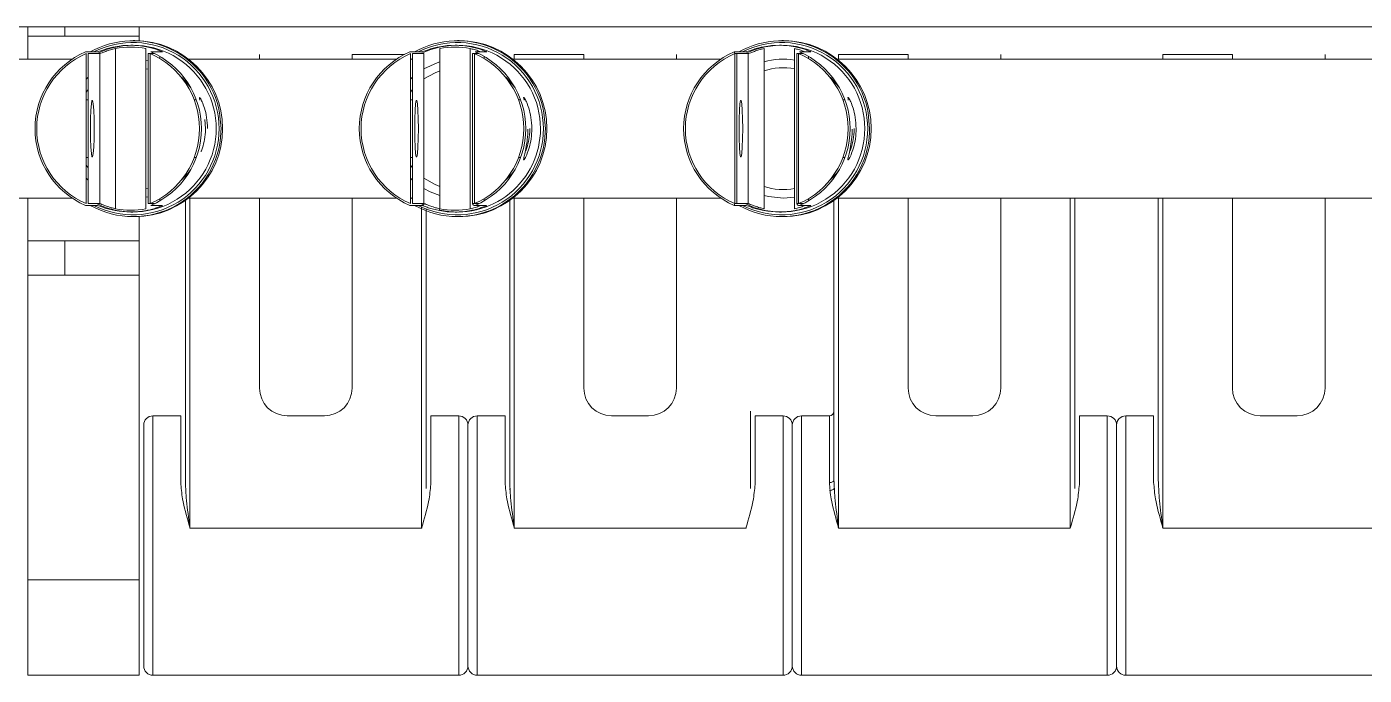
# Model space of a CAD drawing. Header units: millimetres. Extents: x 119 to 316, y 482 to 761.
# Drawn here: x 138.44 to 145.66, y 518.52 to 522.02 of the extents above; entities that cross this region are included whole.
import ezdxf

# ---------------------------------------------------------------- set-up
doc = ezdxf.new("R2010")
doc.units = ezdxf.units.MM

msp = doc.modelspace()

# ---------------------------------------------------------------- linework, layer by layer
at = {"color": 7, "linetype": 'Continuous', "lineweight": 15}
for p, q in [((138.2006, 522.0241), (151.4969, 522.0241)), ((138.4506, 522.0241), (138.4506, 521.9741)), ((139.0506, 521.9741), (138.4506, 521.9741)), ((138.4506, 521.9741), (138.4506, 521.8491)), ((138.6506, 522.0241), (138.6506, 521.9741)), ((139.0506, 522.0241), (139.0506, 521.9741)), ((139.0506, 521.9741), (139.0506, 521.9485)), ((138.7624, 521.8881), (138.8243, 521.8881)), ((138.9232, 521.9063), (138.9232, 521.0419)), ((139.0178, 521.9241), (139.0062, 521.9241)), ((139.0275, 521.9491), (139.0191, 521.9491)), ((139.0879, 521.0419), (139.0879, 521.9063)), ((139.1764, 521.8881), (139.1145, 521.8881)), ((140.5124, 521.8881), (140.5743, 521.8881)), ((140.6732, 521.9063), (140.6732, 521.0419)), ((140.7678, 521.9241), (140.7562, 521.9241)), ((140.7775, 521.9491), (140.7691, 521.9491)), ((140.8379, 521.0419), (140.8379, 521.9063)), ((140.9264, 521.8881), (140.8645, 521.8881)), ((142.2624, 521.8881), (142.3243, 521.8881)), ((142.4232, 521.9063), (142.4232, 521.0419)), ((142.5178, 521.9241), (142.5062, 521.9241)), ((142.5275, 521.9491), (142.5191, 521.9491)), ((142.5879, 521.0419), (142.5879, 521.9063)), ((142.6764, 521.8881), (142.6145, 521.8881)), ((138.6902, 521.8491), (137.5684, 521.8491)), ((138.7656, 521.0693), (138.7656, 521.8789)), ((138.8382, 521.8789), (138.7763, 521.8789)), ((138.7763, 521.8789), (138.7763, 521.0693)), ((138.8382, 521.0693), (138.8382, 521.8789)), ((139.1006, 521.842), (139.0879, 521.8443)), ((139.1006, 521.0693), (139.1006, 521.8789)), ((139.1006, 521.8789), (139.1346, 521.8789)), ((139.1099, 521.8789), (139.1099, 521.0693)), ((139.1625, 521.864), (139.1625, 521.8521)), ((140.4402, 521.8491), (139.3184, 521.8491)), ((139.7006, 521.8491), (139.7006, 521.8741)), ((140.4827, 521.8741), (140.2006, 521.8741)), ((140.2006, 521.8741), (140.2006, 521.8491)), ((140.5156, 521.0693), (140.5156, 521.8789)), ((140.5263, 521.8534), (140.5156, 521.8464)), ((140.5882, 521.8789), (140.5263, 521.8789)), ((140.5263, 521.8789), (140.5263, 521.0693)), ((140.5882, 521.0693), (140.5882, 521.8789)), ((140.8506, 521.0693), (140.8506, 521.8789)), ((140.8506, 521.8789), (140.8846, 521.8789)), ((140.8599, 521.8789), (140.8599, 521.0693)), ((140.9127, 521.852), (140.9127, 521.8639)), ((142.1902, 521.8491), (141.0684, 521.8491)), ((141.4506, 521.8741), (141.0756, 521.8741)), ((141.0756, 521.8741), (141.0756, 521.8491)), ((141.4506, 521.8491), (141.4506, 521.8741)), ((141.9506, 521.8741), (141.9506, 521.8491)), ((142.2656, 521.0693), (142.2656, 521.8789)), ((142.2763, 521.8789), (142.2656, 521.8789)), ((142.2763, 521.8789), (142.2763, 521.0693)), ((142.3382, 521.8789), (142.2763, 521.8789)), ((142.3382, 521.0693), (142.3382, 521.8789)), ((142.6006, 521.0693), (142.6006, 521.8789)), ((142.6006, 521.8789), (142.6346, 521.8789)), ((142.6099, 521.8789), (142.6099, 521.0693)), ((142.6627, 521.852), (142.6627, 521.8639)), ((148.6361, 521.8491), (142.8184, 521.8491)), ((143.2006, 521.8741), (142.8256, 521.8741)), ((142.8256, 521.8741), (142.8256, 521.8491)), ((143.2006, 521.8491), (143.2006, 521.8741)), ((143.7006, 521.8741), (143.7006, 521.8491)), ((144.9506, 521.8741), (144.5756, 521.8741)), ((144.5756, 521.8741), (144.5756, 521.8491)), ((144.9506, 521.8491), (144.9506, 521.8741)), ((145.4506, 521.8741), (145.4506, 521.8491)), ((139.1006, 521.7947), (139.0879, 521.7973)), ((138.7763, 521.6847), (138.7656, 521.6713)), ((140.5263, 521.6847), (140.5156, 521.6713)), ((138.7763, 521.6291), (138.7656, 521.6291)), ((139.36, 521.6291), (139.3487, 521.6291)), ((140.5263, 521.6291), (140.5156, 521.6291)), ((141.11, 521.6291), (141.0987, 521.6291)), ((142.86, 521.6291), (142.8487, 521.6291)), ((139.4095, 521.4741), (139.4058, 521.5232)), ((138.7656, 521.3191), (138.7763, 521.3191)), ((139.3487, 521.3191), (139.36, 521.3191)), ((140.5156, 521.3191), (140.5263, 521.3191)), ((141.0987, 521.3191), (141.11, 521.3191)), ((142.8487, 521.3191), (142.86, 521.3191)), ((138.7656, 521.2769), (138.7763, 521.2634)), ((140.5156, 521.2769), (140.5263, 521.2634)), ((138.7656, 521.2068), (138.7763, 521.1967)), ((140.5156, 521.2068), (140.5263, 521.1967)), ((137.5684, 521.0991), (138.6902, 521.0991)), ((138.4506, 521.0991), (138.4506, 520.8682)), ((139.0879, 521.1508), (139.1006, 521.1535)), ((139.0879, 521.1039), (139.1006, 521.1062)), ((139.1625, 521.0961), (139.1625, 521.0841)), ((139.3184, 521.0991), (140.4402, 521.0991)), ((139.7006, 520.0741), (139.7006, 521.0991)), ((140.2006, 521.0991), (140.2006, 520.0741)), ((140.5156, 521.1017), (140.5263, 521.0947)), ((140.9127, 521.0842), (140.9127, 521.0962)), ((141.0684, 521.0991), (142.1902, 521.0991)), ((141.4506, 520.0741), (141.4506, 521.0991)), ((141.9506, 521.0991), (141.9506, 520.0741)), ((142.5281, 521.0991), (142.5879, 521.1039)), ((142.6627, 521.0842), (142.6627, 521.0962)), ((142.8184, 521.0991), (148.6361, 521.0991)), ((143.2006, 520.0741), (143.2006, 521.0991)), ((143.7006, 521.0991), (143.7006, 520.0741)), ((144.0756, 519.3174), (144.0756, 521.0991)), ((144.1006, 521.0991), (144.1006, 519.5763)), ((144.5506, 519.5763), (144.5506, 521.0991)), ((144.9506, 520.0741), (144.9506, 521.0991)), ((145.4506, 521.0991), (145.4506, 520.0741)), ((138.8243, 521.0601), (138.7624, 521.0601)), ((138.7763, 521.0693), (138.8382, 521.0693)), ((139.0062, 521.0241), (139.0178, 521.0241)), ((139.1346, 521.0693), (139.1006, 521.0693)), ((139.1145, 521.0601), (139.1764, 521.0601)), ((139.3006, 519.5763), (139.3006, 521.0859)), ((140.5743, 521.0601), (140.5124, 521.0601)), ((140.5263, 521.0693), (140.5882, 521.0693)), ((140.5716, 521.0693), (140.5857, 521.0627)), ((140.5756, 519.3174), (140.5756, 521.0511)), ((140.6006, 521.0406), (140.6006, 519.5763)), ((140.7562, 521.0241), (140.7678, 521.0241)), ((140.8606, 521.0593), (140.9225, 521.0593)), ((140.8645, 521.0601), (140.9264, 521.0601)), ((141.0506, 519.5763), (141.0506, 521.0859)), ((142.3243, 521.0601), (142.2624, 521.0601)), ((142.2656, 521.0693), (142.2763, 521.0693)), ((142.2763, 521.0693), (142.3382, 521.0693)), ((142.5062, 521.0241), (142.5178, 521.0241)), ((142.6106, 521.0593), (142.6725, 521.0593)), ((142.6145, 521.0601), (142.6764, 521.0601)), ((142.8006, 519.5763), (142.8006, 521.0859)), ((139.0191, 520.9991), (139.0275, 520.9991)), ((139.0506, 520.9997), (139.0506, 520.8682)), ((140.7691, 520.9991), (140.7775, 520.9991)), ((142.5191, 520.9991), (142.5275, 520.9991)), ((139.0506, 520.8682), (138.4506, 520.8682)), ((138.4506, 520.8682), (138.4506, 520.6834)), ((138.6506, 520.8682), (138.6506, 520.6834)), ((139.0506, 520.8682), (139.0506, 520.6834)), ((138.4506, 520.6834), (138.4506, 519.0393)), ((139.0506, 520.6834), (138.4506, 520.6834)), ((139.0506, 520.6834), (139.0506, 519.0393)), ((142.3506, 519.9491), (142.3506, 519.5323)), ((139.0756, 519.2241), (139.0756, 519.8741)), ((139.2756, 519.9241), (139.1256, 519.9241)), ((139.2756, 519.5642), (139.2756, 519.9241)), ((140.0506, 519.9241), (139.8506, 519.9241)), ((140.7756, 519.9241), (140.6256, 519.9241)), ((140.6256, 519.9241), (140.6256, 519.5642)), ((140.8256, 519.8741), (140.8256, 519.2241)), ((141.0256, 519.9241), (140.8756, 519.9241)), ((141.0256, 519.5642), (141.0256, 519.9241)), ((141.8006, 519.9241), (141.6006, 519.9241)), ((142.5256, 519.9241), (142.3756, 519.9241)), ((142.3756, 519.9241), (142.3756, 519.5642)), ((142.5756, 519.8741), (142.5756, 519.2241)), ((142.7756, 519.9241), (142.6256, 519.9241)), ((143.5506, 519.9241), (143.3506, 519.9241)), ((144.2756, 519.9241), (144.1256, 519.9241)), ((144.1256, 519.9241), (144.1256, 519.5642)), ((144.3256, 519.8741), (144.3256, 519.2241)), ((144.5256, 519.9241), (144.3756, 519.9241)), ((144.5256, 519.5642), (144.5256, 519.9241)), ((145.3006, 519.9241), (145.1006, 519.9241)), ((140.6006, 519.5763), (140.6006, 519.5323)), ((142.3506, 519.5323), (142.3506, 519.5763)), ((144.1006, 519.5763), (144.1006, 519.5323)), ((141.0507, 519.5241), (141.0506, 519.5323)), ((139.3256, 519.3174), (140.5756, 519.3174)), ((141.0756, 519.3174), (142.3256, 519.3174)), ((142.8256, 519.3174), (144.0756, 519.3174)), ((144.5756, 519.3174), (145.8256, 519.3174)), ((139.0756, 518.5741), (139.0756, 519.2241)), ((140.8256, 519.2241), (140.8256, 518.5741)), ((142.5756, 519.2241), (142.5756, 518.5741)), ((144.3256, 519.2241), (144.3256, 518.5741)), ((138.4506, 519.0393), (138.4506, 518.5241)), ((139.0506, 519.0393), (138.4506, 519.0393)), ((139.0506, 519.0393), (139.0506, 518.5241)), ((138.4506, 518.5241), (139.0506, 518.5241)), ((139.1256, 518.5241), (140.7756, 518.5241)), ((140.8756, 518.5241), (142.5256, 518.5241)), ((142.6256, 518.5241), (144.2756, 518.5241)), ((144.3756, 518.5241), (146.0256, 518.5241))]:
    msp.add_line(p, q, dxfattribs=at)
at = {"color": 8, "linetype": 'Continuous', "lineweight": 15}
for p, q in [((140.9125, 521.864), (140.9125, 521.8521)), ((142.6625, 521.864), (142.6625, 521.8521)), ((139.3256, 521.0991), (139.3256, 519.3174)), ((140.9125, 521.0961), (140.9125, 521.0841)), ((141.0756, 521.0991), (141.0756, 519.3174)), ((142.6625, 521.0961), (142.6625, 521.0841)), ((142.8256, 521.0991), (142.8256, 519.3174)), ((144.5756, 521.0991), (144.5756, 519.3174)), ((140.8846, 521.0693), (140.8506, 521.0693)), ((142.6346, 521.0693), (142.6006, 521.0693)), ((139.1256, 519.9241), (139.1256, 519.2241)), ((140.7756, 519.2241), (140.7756, 519.9241)), ((140.8756, 519.9241), (140.8756, 519.2241)), ((142.5256, 519.2241), (142.5256, 519.9241)), ((142.6256, 519.9241), (142.6256, 519.2241)), ((142.7756, 519.5642), (142.7756, 519.9241)), ((144.2756, 519.2241), (144.2756, 519.9241)), ((144.3756, 519.9241), (144.3756, 519.2241)), ((139.1256, 519.2241), (139.1256, 518.5241)), ((140.7756, 518.5241), (140.7756, 519.2241)), ((140.8756, 519.2241), (140.8756, 518.5241)), ((142.5256, 518.5241), (142.5256, 519.2241)), ((142.6256, 519.2241), (142.6256, 518.5241)), ((144.2756, 518.5241), (144.2756, 519.2241)), ((144.3756, 519.2241), (144.3756, 518.5241))]:
    msp.add_line(p, q, dxfattribs=at)
at = {"color": 7, "linetype": 'Continuous', "lineweight": 15, "flags": 128}
for points in [[(140.6732, 521.834), (140.6586, 521.8295), (140.5882, 521.7972)], [(138.7763, 521.7514), (138.7708, 521.7463), (138.7656, 521.7414)], [(139.3267, 521.7001), (139.2855, 521.7463), (139.2749, 521.756)], [(140.5263, 521.7514), (140.5208, 521.7463), (140.5156, 521.7414)], [(140.6732, 521.7856), (140.6482, 521.7759), (140.5882, 521.7422)], [(141.0767, 521.7001), (141.0355, 521.7463), (141.0249, 521.756)], [(142.8267, 521.7001), (142.7855, 521.7463), (142.7749, 521.756)], [(138.7882, 521.4741), (138.7888, 521.5271), (138.7905, 521.5737), (138.7932, 521.6083), (138.7965, 521.6267), (138.7999, 521.6267), (138.8032, 521.6083), (138.8059, 521.5737), (138.8076, 521.5271), (138.8082, 521.4741), (138.8076, 521.4211), (138.8059, 521.3745), (138.8032, 521.3398), (138.7999, 521.3214), (138.7965, 521.3214), (138.7932, 521.3398), (138.7905, 521.3745), (138.7888, 521.4211), (138.7882, 521.4741)], [(140.5382, 521.4741), (140.5388, 521.5271), (140.5405, 521.5737), (140.5432, 521.6083), (140.5465, 521.6267), (140.5499, 521.6267), (140.5532, 521.6083), (140.5559, 521.5737), (140.5576, 521.5271), (140.5582, 521.4741), (140.5576, 521.4211), (140.5559, 521.3745), (140.5532, 521.3398), (140.5499, 521.3214), (140.5465, 521.3214), (140.5432, 521.3398), (140.5405, 521.3745), (140.5388, 521.4211), (140.5382, 521.4741)], [(142.2882, 521.4741), (142.2888, 521.5271), (142.2905, 521.5737), (142.2932, 521.6083), (142.2965, 521.6267), (142.2999, 521.6267), (142.3032, 521.6083), (142.3059, 521.5737), (142.3076, 521.5271), (142.3082, 521.4741), (142.3076, 521.4211), (142.3059, 521.3745), (142.3032, 521.3398), (142.2999, 521.3214), (142.2965, 521.3214), (142.2932, 521.3398), (142.2905, 521.3745), (142.2888, 521.4211), (142.2882, 521.4741)], [(139.2749, 521.1922), (139.3133, 521.2313), (139.3256, 521.2466)], [(141.0249, 521.1922), (141.0633, 521.2313), (141.0767, 521.2481)], [(142.7749, 521.1922), (142.8133, 521.2313), (142.8267, 521.2481)], [(140.5882, 521.206), (140.6482, 521.1722), (140.6732, 521.1626)], [(140.5882, 521.151), (140.621, 521.1337), (140.6732, 521.1141)], [(142.4232, 521.1141), (142.4477, 521.1079), (142.5281, 521.0991)], [(140.9225, 521.0593), (140.9241, 521.0594), (140.9264, 521.0601)], [(142.6725, 521.0593), (142.6741, 521.0594), (142.6764, 521.0601)], [(142.7756, 519.5642), (142.7805, 519.5644), (142.7852, 519.5651), (142.7895, 519.5662), (142.7933, 519.5677), (142.7964, 519.5695), (142.7987, 519.5716), (142.8002, 519.5739), (142.8006, 519.5763)], [(142.7756, 519.5216), (142.7805, 519.5218), (142.7852, 519.5224), (142.7895, 519.5234), (142.7933, 519.5247), (142.7964, 519.5264), (142.7987, 519.5282), (142.8002, 519.5302), (142.8006, 519.5323)]]:
    msp.add_lwpolyline(points, dxfattribs=at)
at = {"color": 8, "linetype": 'Continuous', "lineweight": 15, "flags": 128}
for points in [[(139.4853, 521.5599), (139.4931, 521.4741), (139.4927, 521.4555)], [(141.2353, 521.5599), (141.2431, 521.4741), (141.2427, 521.4555)], [(142.9853, 521.5599), (142.9931, 521.4741), (142.9927, 521.4555)]]:
    msp.add_lwpolyline(points, dxfattribs=at)
at = {"color": 7, "linetype": 'Continuous', "lineweight": 15}
for centre, radius, start, end in [((138.9396, 521.4741), 0.4503, 113.17699, 246.82301), ((139.019, 521.475), 0.4739, 10.31445, 119.36203), ((139.0184, 521.4749), 0.464, 359.89341, 117.09287), ((139.0177, 521.4748), 0.4491, 359.90757, 115.01997), ((139.0062, 521.4759), 0.4481, 79.17074, 100.82926), ((139.0055, 521.4759), 0.4382, 79.17075, 100.82925), ((139.0267, 521.4741), 0.475, 270.09632, 89.90368), ((138.9372, 521.4741), 0.4503, 293.17687, 66.82313), ((140.6896, 521.4741), 0.4503, 113.17699, 246.82301), ((140.769, 521.475), 0.4739, 10.31487, 119.36171), ((140.7684, 521.4749), 0.464, 359.89369, 117.09271), ((140.7677, 521.4748), 0.4491, 359.90705, 115.89255), ((140.7562, 521.4759), 0.4482, 79.17087, 100.82913), ((140.7555, 521.4759), 0.4382, 79.17075, 100.82925), ((140.7767, 521.4741), 0.475, 270.09632, 89.90368), ((140.6872, 521.4741), 0.4503, 293.17667, 66.82333), ((142.4396, 521.4741), 0.4503, 113.17699, 246.82301), ((142.3003, 521.8964), 0.0388, 192.33272, 206.77929), ((142.519, 521.475), 0.4739, 10.31452, 119.36196), ((142.5184, 521.4749), 0.464, 359.89357, 117.09271), ((142.5177, 521.4748), 0.4491, 359.90705, 115.89255), ((142.5062, 521.4759), 0.4481, 79.17074, 100.82926), ((142.5267, 521.4741), 0.475, 270.09626, 89.90374), ((142.4372, 521.4741), 0.4503, 293.17667, 66.82333), ((138.9389, 521.4741), 0.4403, 113.17669, 246.82331), ((138.9366, 521.4741), 0.4403, 293.17703, 66.82297), ((140.6889, 521.4741), 0.4403, 113.17682, 246.82318), ((140.6866, 521.4741), 0.4403, 293.17703, 66.82297), ((142.4389, 521.4741), 0.4403, 113.17682, 246.82318), ((142.5281, 521.4756), 0.3735, 80.79513, 106.31486), ((142.4366, 521.4741), 0.4403, 293.17703, 66.82297), ((142.5281, 521.4754), 0.3274, 79.48669, 108.68866), ((139.0191, 521.4732), 0.474, 240.63153, 357.8663), ((139.0184, 521.4733), 0.4641, 242.92248, 0.09124), ((139.0177, 521.4734), 0.4491, 244.10751, 0.09289), ((140.7691, 521.4732), 0.474, 240.63138, 357.86646), ((140.7684, 521.4733), 0.4641, 242.9226, 0.091), ((140.7675, 521.4735), 0.4493, 257.72623, 0.07508), ((142.5191, 521.4732), 0.474, 240.63137, 357.86657), ((142.5184, 521.4733), 0.4641, 242.92265, 0.09107), ((142.5177, 521.4734), 0.4491, 244.10745, 0.09295), ((142.5281, 521.4728), 0.3274, 251.31133, 280.51332), ((139.0062, 521.4722), 0.4481, 259.17071, 280.82929), ((139.0055, 521.4723), 0.4382, 259.17074, 280.82926), ((140.5782, 521.0693), 0.00998, 246.93127, 0.09901), ((140.7102, 521.0323), 0.0382, 165.44675, 180.32004), ((140.7562, 521.4722), 0.4482, 259.17084, 280.82916), ((140.7555, 521.4723), 0.4382, 259.17074, 280.82926), ((140.8606, 521.0693), 0.00998, 179.90735, 293.06237), ((142.3003, 521.0518), 0.0388, 153.22053, 167.66737), ((142.5062, 521.4722), 0.4481, 259.17071, 280.82929), ((142.6106, 521.0693), 0.00998, 179.91027, 293.05945), ((139.8506, 520.0741), 0.15, 180, 270), ((140.0506, 520.0741), 0.15, 270, 0), ((141.6006, 520.0741), 0.15, 180, 270), ((141.8006, 520.0741), 0.15, 270, 0), ((143.3506, 520.0741), 0.15, 180, 270), ((143.5506, 520.0741), 0.15, 270, 0), ((145.1006, 520.0741), 0.15, 180, 270), ((145.3006, 520.0741), 0.15, 270, 0), ((142.7756, 519.9491), 0.025, 270, 0), ((139.1256, 519.8741), 0.05, 90, 180), ((140.7756, 519.8741), 0.05, 0, 90), ((140.8756, 519.8741), 0.05, 90, 180), ((142.5256, 519.8741), 0.05, 0, 90), ((142.6256, 519.8741), 0.05, 90, 180), ((144.2756, 519.8741), 0.05, 0, 90), ((144.3756, 519.8741), 0.05, 90, 180), ((139.1256, 518.5741), 0.05, 180, 270), ((140.7756, 518.5741), 0.05, 270, 0), ((140.8756, 518.5741), 0.05, 180, 270), ((142.5256, 518.5741), 0.05, 270, 0), ((142.6256, 518.5741), 0.05, 180, 270), ((144.2756, 518.5741), 0.05, 270, 0), ((144.3756, 518.5741), 0.05, 180, 270)]:
    msp.add_arc(centre, radius, start, end, dxfattribs=at)
for points, knots in [([(138.8243, 521.8881), (138.8258, 521.8884), (138.8288, 521.8892), (138.8442, 521.8948), (138.8664, 521.9023), (138.8935, 521.9102), (138.913, 521.9142), (138.922, 521.9161)], [0, 0, 0, 0, 0.194109, 0.387864, 0.591522, 0.812507, 1, 1, 1, 1]), ([(138.9232, 521.9063), (138.9139, 521.9041), (138.8954, 521.8996), (138.8703, 521.8911), (138.8507, 521.8835), (138.8405, 521.8794), (138.8388, 521.879), (138.8382, 521.8789)], [0, 0, 0, 0, 0.220807, 0.441319, 0.668034, 0.888252, 1, 1, 1, 1]), ([(139.0904, 521.9161), (139.101, 521.9138), (139.1223, 521.9092), (139.1494, 521.9004), (139.1687, 521.8926), (139.1767, 521.8885), (139.1765, 521.8882), (139.1764, 521.8881)], [0, 0, 0, 0, 0.225762, 0.451388, 0.679642, 0.897417, 1, 1, 1, 1]), ([(140.5743, 521.8881), (140.5758, 521.8884), (140.5788, 521.8892), (140.5942, 521.8948), (140.6164, 521.9023), (140.6435, 521.9102), (140.663, 521.9142), (140.672, 521.9161)], [0, 0, 0, 0, 0.1941098, 0.3878711, 0.5915298, 0.8125066, 1, 1, 1, 1]), ([(140.8949, 521.8881), (140.8913, 521.8896), (140.8821, 521.8937), (140.8619, 521.9006), (140.8453, 521.9045), (140.8379, 521.9063)], [0, 0, 0, 0, 0.254354, 0.666985, 1, 1, 1, 1]), ([(140.8404, 521.9161), (140.851, 521.9138), (140.8723, 521.9092), (140.8994, 521.9004), (140.9187, 521.8926), (140.9267, 521.8885), (140.9265, 521.8882), (140.9264, 521.8881)], [0, 0, 0, 0, 0.225755, 0.451383, 0.679639, 0.897416, 1, 1, 1, 1]), ([(142.3243, 521.8881), (142.3258, 521.8884), (142.3288, 521.8892), (142.3442, 521.8948), (142.3664, 521.9023), (142.3935, 521.9102), (142.413, 521.9142), (142.422, 521.9161)], [0, 0, 0, 0, 0.194108, 0.387867, 0.591524, 0.812499, 1, 1, 1, 1]), ([(142.4232, 521.9063), (142.4139, 521.9041), (142.3954, 521.8996), (142.3703, 521.8911), (142.3507, 521.8835), (142.3405, 521.8794), (142.3388, 521.879), (142.3382, 521.8789)], [0, 0, 0, 0, 0.220797, 0.441319, 0.668028, 0.888252, 1, 1, 1, 1]), ([(142.6449, 521.8881), (142.6413, 521.8896), (142.6321, 521.8937), (142.6119, 521.9006), (142.5953, 521.9045), (142.5879, 521.9063)], [0, 0, 0, 0, 0.254354, 0.666985, 1, 1, 1, 1]), ([(142.5904, 521.9161), (142.601, 521.9138), (142.6223, 521.9092), (142.6494, 521.9004), (142.6687, 521.8926), (142.6767, 521.8885), (142.6765, 521.8882), (142.6764, 521.8881)], [0, 0, 0, 0, 0.225764, 0.4513837, 0.679639, 0.8974157, 1, 1, 1, 1]), ([(139.378, 521.6281), (139.3768, 521.6342), (139.3745, 521.646), (139.3801, 521.6406), (139.3911, 521.6203), (139.4045, 521.585), (139.4171, 521.5349), (139.4191, 521.4949), (139.4201, 521.4741)], [0, 0, 0, 0, 0.170623, 0.327203, 0.479085, 0.640734, 0.813913, 1, 1, 1, 1]), ([(141.128, 521.6281), (141.1268, 521.6342), (141.1245, 521.646), (141.1301, 521.6406), (141.1411, 521.6203), (141.1545, 521.585), (141.1671, 521.5349), (141.1691, 521.4949), (141.1701, 521.4741)], [0, 0, 0, 0, 0.170623, 0.327203, 0.479085, 0.640735, 0.813913, 1, 1, 1, 1]), ([(142.878, 521.6281), (142.8768, 521.6342), (142.8745, 521.646), (142.8801, 521.6406), (142.8911, 521.6203), (142.9045, 521.585), (142.9171, 521.5349), (142.9191, 521.4949), (142.9201, 521.4741)], [0, 0, 0, 0, 0.170623, 0.327204, 0.479085, 0.640734, 0.813913, 1, 1, 1, 1]), ([(139.3847, 521.3501), (139.3876, 521.3567), (139.3949, 521.3737), (139.4055, 521.415), (139.4093, 521.4523), (139.4094, 521.472), (139.4095, 521.4741)], [0, 0, 0, 0, 0.231268, 0.59812, 0.957561, 1, 1, 1, 1]), ([(141.1701, 521.4741), (141.1693, 521.4555), (141.1677, 521.4184), (141.1562, 521.3687), (141.1421, 521.3298), (141.1299, 521.3068), (141.1248, 521.3032), (141.127, 521.3169), (141.1341, 521.3456), (141.1426, 521.3887), (141.1485, 521.4339), (141.1482, 521.4628), (141.1481, 521.4722)], [0, 0, 0, 0, 0.105569, 0.211011, 0.319695, 0.430157, 0.533466, 0.629805, 0.728779, 0.83589, 0.94665, 1, 1, 1, 1]), ([(141.1347, 521.3501), (141.1376, 521.3567), (141.1449, 521.3737), (141.1555, 521.415), (141.1593, 521.4523), (141.1594, 521.472), (141.1595, 521.4741)], [0, 0, 0, 0, 0.231268, 0.59812, 0.957561, 1, 1, 1, 1]), ([(142.9201, 521.4741), (142.9193, 521.4555), (142.9177, 521.4184), (142.9062, 521.3687), (142.8921, 521.3298), (142.8799, 521.3068), (142.8748, 521.3032), (142.877, 521.3169), (142.8841, 521.3456), (142.8926, 521.3887), (142.8985, 521.4339), (142.8982, 521.4628), (142.8981, 521.4722)], [0, 0, 0, 0, 0.105569, 0.211011, 0.319695, 0.430157, 0.533466, 0.629805, 0.72878, 0.83589, 0.94665, 1, 1, 1, 1]), ([(142.8847, 521.3501), (142.8876, 521.3567), (142.8949, 521.3737), (142.9055, 521.415), (142.9093, 521.4523), (142.9094, 521.472), (142.9095, 521.4741)], [0, 0, 0, 0, 0.231268, 0.59812, 0.957561, 1, 1, 1, 1]), ([(138.922, 521.0321), (138.9112, 521.0344), (138.8896, 521.039), (138.8604, 521.0478), (138.8379, 521.0556), (138.8267, 521.0597), (138.8249, 521.06), (138.8243, 521.0601)], [0, 0, 0, 0, 0.225762, 0.451361, 0.67962, 0.897445, 1, 1, 1, 1]), ([(138.8382, 521.0693), (138.8395, 521.0689), (138.8422, 521.0682), (138.8557, 521.0626), (138.8752, 521.0553), (138.8988, 521.0476), (138.9157, 521.0437), (138.9232, 521.0419)], [0, 0, 0, 0, 0.196064, 0.391748, 0.597761, 0.820358, 1, 1, 1, 1]), ([(139.1764, 521.0601), (139.1761, 521.0597), (139.1756, 521.0589), (139.1635, 521.0533), (139.1439, 521.0459), (139.1185, 521.038), (139.0992, 521.0339), (139.0904, 521.0321)], [0, 0, 0, 0, 0.1941287, 0.3878583, 0.5915186, 0.8124999, 1, 1, 1, 1]), ([(140.672, 521.0321), (140.6612, 521.0344), (140.6396, 521.039), (140.6104, 521.0478), (140.5879, 521.0556), (140.5767, 521.0597), (140.5749, 521.06), (140.5743, 521.0601)], [0, 0, 0, 0, 0.225762, 0.451361, 0.67962, 0.897445, 1, 1, 1, 1]), ([(140.5882, 521.0693), (140.5895, 521.0689), (140.5922, 521.0682), (140.6057, 521.0626), (140.6252, 521.0553), (140.6488, 521.0476), (140.6657, 521.0437), (140.6732, 521.0419)], [0, 0, 0, 0, 0.196067, 0.391746, 0.597759, 0.820357, 1, 1, 1, 1]), ([(140.8379, 521.0419), (140.8469, 521.0441), (140.865, 521.0485), (140.8842, 521.0553), (140.8912, 521.0585), (140.893, 521.0593)], [0, 0, 0, 0, 0.4266779, 0.8528246, 1, 1, 1, 1]), ([(140.9264, 521.0601), (140.9261, 521.0597), (140.9256, 521.0589), (140.9135, 521.0533), (140.8939, 521.0459), (140.8685, 521.038), (140.8492, 521.0339), (140.8404, 521.0321)], [0, 0, 0, 0, 0.194131, 0.387862, 0.591524, 0.812508, 1, 1, 1, 1]), ([(142.422, 521.0321), (142.4112, 521.0344), (142.3896, 521.039), (142.3604, 521.0478), (142.3379, 521.0556), (142.3267, 521.0597), (142.3249, 521.06), (142.3243, 521.0601)], [0, 0, 0, 0, 0.22577, 0.451367, 0.679624, 0.897446, 1, 1, 1, 1]), ([(142.3382, 521.0693), (142.3395, 521.0689), (142.3422, 521.0682), (142.3557, 521.0626), (142.3752, 521.0553), (142.3988, 521.0476), (142.4157, 521.0437), (142.4232, 521.0419)], [0, 0, 0, 0, 0.1960677, 0.3917466, 0.5977688, 0.8203568, 1, 1, 1, 1]), ([(142.5879, 521.0419), (142.5969, 521.0441), (142.615, 521.0485), (142.6342, 521.0553), (142.6412, 521.0585), (142.643, 521.0593)], [0, 0, 0, 0, 0.4266779, 0.8528246, 1, 1, 1, 1]), ([(142.6764, 521.0601), (142.6761, 521.0597), (142.6756, 521.0589), (142.6635, 521.0533), (142.6439, 521.0459), (142.6185, 521.038), (142.5992, 521.0339), (142.5904, 521.0321)], [0, 0, 0, 0, 0.194128, 0.387859, 0.591527, 0.812509, 1, 1, 1, 1]), ([(139.3006, 519.5763), (139.3019, 519.5455), (139.305, 519.4692), (139.317, 519.3826), (139.3244, 519.3268), (139.3256, 519.3178), (139.3256, 519.3174)], [0, 0, 0, 0, 0.362522, 0.896848, 0.99549, 1, 1, 1, 1]), ([(141.0506, 519.5763), (141.0519, 519.5455), (141.055, 519.4692), (141.067, 519.3826), (141.0744, 519.3268), (141.0756, 519.3178), (141.0756, 519.3174)], [0, 0, 0, 0, 0.362522, 0.896848, 0.99549, 1, 1, 1, 1]), ([(142.8006, 519.5763), (142.8019, 519.5455), (142.805, 519.4692), (142.817, 519.3826), (142.8244, 519.3268), (142.8256, 519.3178), (142.8256, 519.3174)], [0, 0, 0, 0, 0.362522, 0.896848, 0.99549, 1, 1, 1, 1]), ([(144.5506, 519.5763), (144.5519, 519.5455), (144.555, 519.4692), (144.567, 519.3826), (144.5744, 519.3268), (144.5756, 519.3178), (144.5756, 519.3174)], [0, 0, 0, 0, 0.362522, 0.896848, 0.99549, 1, 1, 1, 1]), ([(139.3256, 519.3174), (139.3255, 519.3178), (139.3236, 519.3249), (139.3089, 519.3787), (139.2843, 519.4624), (139.2781, 519.5352), (139.2756, 519.5642)], [0, 0, 0, 0, 0.004442, 0.083866, 0.634867, 1, 1, 1, 1]), ([(140.6256, 519.5642), (140.6232, 519.5352), (140.6169, 519.4624), (140.5924, 519.3787), (140.5777, 519.3249), (140.5757, 519.3178), (140.5756, 519.3174)], [0, 0, 0, 0, 0.365133, 0.916134, 0.99556, 1, 1, 1, 1]), ([(141.0756, 519.3174), (141.0755, 519.3178), (141.0736, 519.3249), (141.0589, 519.3787), (141.0343, 519.4624), (141.0281, 519.5352), (141.0256, 519.5642)], [0, 0, 0, 0, 0.00444, 0.083866, 0.634868, 1, 1, 1, 1]), ([(142.3756, 519.5642), (142.3732, 519.5352), (142.3669, 519.4624), (142.3424, 519.3787), (142.3277, 519.3249), (142.3257, 519.3178), (142.3256, 519.3174)], [0, 0, 0, 0, 0.365133, 0.916134, 0.99556, 1, 1, 1, 1]), ([(142.8256, 519.3174), (142.8255, 519.3178), (142.8236, 519.3249), (142.8089, 519.3787), (142.7843, 519.4624), (142.7781, 519.5352), (142.7756, 519.5642)], [0, 0, 0, 0, 0.00444, 0.083866, 0.634868, 1, 1, 1, 1]), ([(144.1256, 519.5642), (144.1232, 519.5352), (144.1169, 519.4624), (144.0924, 519.3787), (144.0777, 519.3249), (144.0757, 519.3178), (144.0756, 519.3174)], [0, 0, 0, 0, 0.365132, 0.916134, 0.99556, 1, 1, 1, 1]), ([(144.5756, 519.3174), (144.5755, 519.3178), (144.5736, 519.3249), (144.5589, 519.3787), (144.5343, 519.4624), (144.5281, 519.5352), (144.5256, 519.5642)], [0, 0, 0, 0, 0.00444, 0.083866, 0.634867, 1, 1, 1, 1])]:
    msp.add_open_spline(points, degree=3, knots=knots, dxfattribs=at)

doc.saveas('drawing.dxf')
